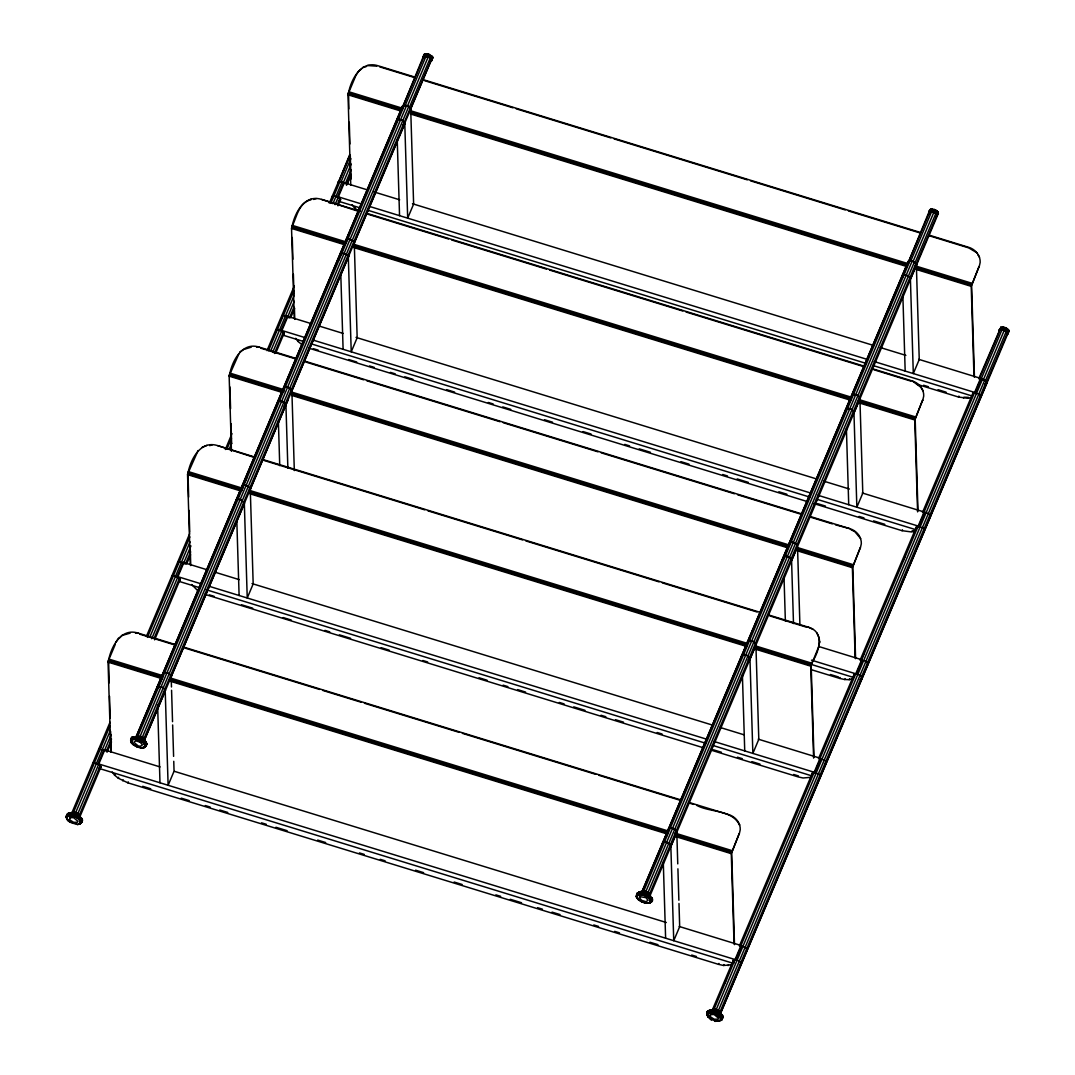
<?xml version="1.0" encoding="UTF-8"?>
<svg xmlns="http://www.w3.org/2000/svg" width="1075" height="1075" viewBox="0 0 1075 1075"><rect width="100%" height="100%" fill="white"/><g stroke="black" fill="none" stroke-linecap="round" stroke-linejoin="round"><path stroke-width="1.5" d="M430.806 57.674C432.204 58.493 432.405 60.966 430.349 61.006L431.035 60.334C432.58 56.693 422.502 56.008 427.689 54.583L431.518 55.739L430.443 55.887C436.087 55.819 427.729 67.429 432.647 57.338L431.478 55.725L430.618 57.902L426.453 56.008L424.853 56.384L425.324 53.777L424.235 54.408L423.348 57.781C422.663 55.86 424.894 52.205 426.829 54.623M427.38 53.79L432.647 57.338L431.438 59.098L432.593 57.123L430.618 61.114L431.72 60.469L431.707 59.286L428.576 56.881L424.518 55.967L423.227 57.647L424.477 55.618L428.817 56.411L431.841 59.219L430.685 61.006M930.238 211.52C928.867 206.978 929.028 216.895 928.746 212.272L930.359 209.37L932.213 209.114L931.232 211.103L933.543 211.453L937.239 213.952L936.715 216.357L938.394 213.535L937.87 211.963L934.363 209.571L932.2 210.122L932.213 209.114L936.446 210.619C940.491 216.021 933.799 213.092 931.259 211.305L928.8 212.393L908.16 262.717L929.835 211.493L933.947 212.071L937.185 214.624L937.319 215.86L916.518 265.108L915.51 265.861L937.185 214.624M424.101 55.658L425.243 53.871L429.61 54.516L428.482 57.056M423.254 57.512L424.477 55.618M423.819 57.983L423.389 56.612L424.491 55.9L430.564 57.929M424.235 55.578L425.431 53.75L424.02 55.766L424.061 54.543L425.485 53.763M431.922 59.112L431.881 60.334L430.457 61.127L431.841 59.219M1008.39 329.958L1008.82 331.517C1007.436 334.553 1009.64 326.666 1007.759 331.96L1007.181 334.271L1008.834 331.409L1007.02 328.601L1006.254 328.937C1011.897 328.117 1005.837 337.993 1007.288 332.283C1006.993 327.821 997.224 330.576 1000.516 329.81M337.94 183.502L349.697 154.625M432.593 57.123L431.411 58.95L432.661 57.217L432.593 58.561L431.411 59.232M423.846 56.962L423.537 57.795L423.604 56.787M423.295 57.741L424.518 55.967M652.243 898.377L652.028 900.702L649.784 901.804C652.901 900.433 653.264 897.235 650.375 900.366C647.741 895.945 641.748 893.822 636.884 895.435C634.935 897.665 641.99 903.094 636.4 896.94L637.139 893.312L639.558 892.102L647.123 893.674L652.297 898.485C654.93 905.096 639.034 902.651 649.045 903.202L651.571 901.737L651.826 899.654C653.237 894.83 631.67 891.336 639.45 894.064M645.9 896.241L647.123 893.674L643.146 892.277L639.464 892.129L637.179 893.244L639.383 892.223C641.856 888.944 652.485 897.356 648.225 894.696M641.493 901.629L645.242 903.134L649.327 902.839L651.571 901.737L651.49 900.084C648.601 895.273 642.084 892.707 636.709 894.373L636.454 896.456L638.254 898.969L641.493 901.629L645.47 903.027M110.819 752.339L108.051 662.106L108.817 659.069C111.827 645.591 121.529 627.706 138.151 633.108L175.064 644.462M190.315 564.845L187.547 474.613L188.3 471.576C191.323 458.098 201.025 440.213 217.634 445.614L254.56 456.969M231.448 451.325L229.15 376.143L229.902 373.092C232.926 359.628 242.627 341.743 259.236 347.144L296.149 358.486M294.308 318.657L291.54 228.424L292.306 225.374C295.316 211.909 305.018 194.024 321.627 199.426L360.152 211.264M291.943 227.483L292.319 225.965C296.902 216.518 298.863 202.543 310.957 199.762L310.944 199.171M350.759 185.008L348.004 94.775L348.757 91.738C351.78 78.26 361.469 60.388 378.091 65.777L415.004 77.131M734.05 943.89L731.282 853.657L739.17 833.743L731.685 852.73L734.494 944.629M813.6 758.077L810.778 666.164L811.531 663.127C818.814 652.565 825.533 632.1 808.346 627.182L768.222 614.846M855.149 657.927L852.381 567.694L860.269 547.766L852.771 566.753L855.593 658.653M917.593 511.875L914.771 419.976L922.659 400.048L915.174 419.035L917.983 510.947M973.99 376.559L971.222 286.34L979.11 266.412L971.625 285.399L974.447 377.298M714.432 1011.118L710.481 1009.936L707.807 1010.97C702.459 1015.364 719.336 1026.571 707.014 1014.934C706.665 1013.752 707.337 1011.857 708.022 1010.836C713.249 1008.793 726.136 1013.201 721.473 1020.256C708.25 1021.371 717.321 1022.097 721.809 1019.866L722.857 1016.775C722.938 1013.322 715.843 1013.201 718.113 1010.03L713.813 1008.941L712.429 1009.452L711.717 1011.468L733.432 960.056L737.141 960.042L740.944 962.367L741.011 964.705L739.452 965.068M644.597 892.693L645.107 891.188L649.219 893.218L650.214 894.615L649.69 896.698M715.896 1009.156L715.372 1010.863L712.107 1010.93L713.424 1009.882L717.724 1010.957L720.331 1013.631L720.008 1014.719L1007.772 333.761L1007.638 332.511L1004.399 329.958L1000.288 329.38L999.239 330.159L1000.126 329.393C1007.288 332.941 1010.863 327.096 1000.838 327.311L979.123 377.836M638.953 893.285L639.276 894.87L637.341 895.811L637.126 897.612L636.709 894.373L639.464 892.129L647.123 893.715M641.721 892.841L641.856 891.686L645.107 891.188M636.4 896.94L636.655 894.911C641.869 893.392 648.158 895.65 650.953 900.353L651.235 902.14L648.225 903.108L650.16 902.153L650.375 900.366L650.711 902.288L648.628 903.309L651.235 902.14L651.49 900.084M650.953 900.353L650.16 902.153M722.266 1018.831L722.83 1016.695C714.741 1006.308 707.457 1010.943 721.5 1018.562L720.962 1020.403L718.261 1021.035L719.027 1021.156M652.041 900.514L652.297 898.485M67.335 817.538C65.938 814.259 69.19 812.109 66.207 816.221L66.905 818.586C73.866 824.082 65.279 820.91 67.335 817.538L66.69 815.092L68.115 813.466L71.286 813.036L78.986 815.831L80.383 818.102C88.378 821.582 70.789 826.608 80.128 823.867L81.834 821.905L81.122 819.54L78.515 817.054L70.708 814.218L67.604 814.635C63.264 819.378 71.944 824.162 75.989 823.611M131.835 741.118C132.87 732.814 129.914 739.479 131.338 742.637C138.594 748.254 129.524 743.779 131.835 741.118L131.177 738.686L132.601 737.06L134.2 737.813M937.964 212.192L934.363 209.571L936.486 210.7L935.183 213.065L933.436 211.775L934.336 209.598L937.978 212.084L934.363 209.571L930.292 209.464M66.852 819.043L66.207 816.221L67.523 815.173L74.498 815.643L80.8 819.997L81.485 822.308L79.657 823.988L80.948 822.509C78.811 817.833 73.087 815.078 68.101 816.167L68.034 813.573L71.286 813.036M135.275 739.398C134.429 732.935 143.916 739.855 146.039 741.871L146.778 744.438L144.614 747.461C136.229 747.609 145.125 749.06 145.38 746.037C143.271 741.374 137.546 738.673 132.588 739.748L132.521 737.154C136.256 736.173 140.771 737.007 143.459 739.909L144.09 741.038L142.438 738.149L136.391 736.805L136.794 735.864L142.827 737.208L144.655 739.882L143.889 740.769M81.606 818.371L79.752 820.4L80.356 822.429L79.16 823.813L81.485 822.308C78.905 817.188 71.34 813.332 66.166 816.745L67.497 819.58L66.166 816.745L67.523 815.173M146.093 741.965L144.252 743.994L144.856 746.023L143.647 747.394L146.778 744.438L146.093 741.965L143.472 739.425L137.224 737.114L138.608 738.055M1007.047 328.775L1004.95 327.553L1007.02 328.601M73.651 813.802L71.958 813.775L72.294 812.283L76.231 812.552L78.341 813.627L80.168 816.301M929.23 213.697L928.76 212.138M933.543 211.453L937.158 214.073L933.436 211.775L929.526 211.211M999.548 330.388L1001.094 327.203L999.804 330.549M648.386 895.448L650.321 896.684L650.456 895.905L644.113 892.72L644.839 893.54M936.285 211.533L936.446 210.619L934.215 211.358M722.79 1016.614L720.613 1014.289L722.79 1016.614L720.962 1020.403L722.373 1017.904L717.415 1013.577L709.769 1011.656L707.31 1012.556L707.014 1014.934L708.801 1017.34L708.828 1015.311M720.546 1015.875L722.024 1018.334L720.411 1020.256L720.908 1018.562C718.181 1017.461 722.279 1011.158 722.857 1016.775L722.279 1018.697L722.83 1016.695L721.312 1014.357L714.082 1010.433M642.863 892.828L643.105 891.081M713.545 1010.688L713.813 1008.941M739.197 834.321L740.232 829.725C740.541 822.697 735.381 816.704 728.863 814.675L688.726 802.34M813.99 757.136L811.182 665.237L818.68 646.827L819.701 641.654M860.282 548.357L861.317 543.762C861.639 536.721 856.479 530.727 849.949 528.698L809.824 516.363M922.686 400.639L923.721 396.043C924.03 389.002 918.87 383.023 912.353 380.993L872.215 368.658M979.137 266.99L980.172 262.394C980.481 255.366 975.321 249.373 968.803 247.344L928.666 235.008M140.718 736.133C140.959 738.753 136.606 737.772 138.514 735.636M108.629 660.198L109.112 682.894M229.593 374.785L238.811 354.065M74.215 816.583C73.624 811.343 82.049 815.817 77.507 818.263M76.231 812.552L75.586 814.232L71.152 813.157L70.775 815.817M138.715 740.164L139.723 737.504L143.472 739.587L141.994 741.844M1001.846 329.152L1002.773 327.002L1004.897 328.171L1003.418 327.862M145.622 743.134L146.321 745.486L144.937 747.085C139.898 749.073 134.2 746.453 131.405 742.167L130.693 739.815L132.091 738.216C136.861 736.509 151.36 742.046 144.144 747.582L145.972 745.902L145.3 743.577L138.998 739.224L132.023 738.753L130.693 739.815L131.338 742.637M707.807 1010.97L706.812 1013.994L708.25 1016.923M1006.254 330.657L1008.041 333.371L1007.06 334.298L1007.49 332.162L1003.942 330.092L1004.95 327.553M721.473 1020.256L722.024 1018.334L720.089 1016.251L713.37 1012.596L707.538 1013.093L706.759 1014.491L708.412 1017.246M707.498 1015.19L707.982 1013.497L710.132 1012.704L713.383 1013.04M711.395 1019.436L706.812 1013.994L707.31 1012.556M430.04 60.899L431.707 59.286L143.727 741.884M160.094 766.932L104.033 749.705L98.094 763.761L100.983 766.824L99.693 768.101M207.179 569.79L183.153 562.4L177.2 576.469L180.103 579.532L178.799 580.809M311.172 323.602L287.146 316.211L281.193 330.28L284.096 333.344L282.792 334.621M367.623 189.953L343.597 182.562L337.658 196.631L340.547 199.695L339.257 200.971M643.146 892.277L642.407 895.018M109.475 658.115L115.307 644.301M198.069 450.586L187.991 473.255L188.662 497.067M361.509 68.921L358.539 71.34L355.906 75.438L348.582 92.867L348.851 108.884M71.756 813.13L110.013 722.252M146.496 636.198L189.684 533.643M225.347 449.511L231.945 433.601M266.99 350.652L294.322 285.95M329.286 203.162L338.37 181.971L342.078 181.957L344.255 182.938L335.078 204.667M338.585 181.971L349.644 155.808M337.993 182.32L339.163 181.675L350.222 155.512M100.835 746.803L98.873 751.438L98.792 749.1L104.692 750.068M72.67 814.272L110.161 725.531M147.396 637.381L189.845 536.882M226.919 449.135L231.461 438.385M268.441 350.826L293.838 290.72M330.751 203.336L339.928 181.608M74.014 812.055L73.57 813.56M339.163 181.675L341.138 181.729L350.893 158.643M74.833 814.622L110.362 730.53M150.218 636.185L190.06 541.84M229.069 449.498L231.662 443.343M270.604 351.176L294.053 295.679M332.901 203.686L342.078 181.957M351.176 164.005L343.382 182.468L341.138 181.729M77.01 815.603L111.222 734.601M151.736 638.711L190.947 545.898M272.781 352.157L294.281 301.255M78.341 813.627L77.427 815.173M345.303 183.691L351.149 169.85M78.623 816.946L100.365 765.481L94.412 762.807L92.853 763.169L92.934 765.507M106.304 751.412L111.531 739.036M154.007 638.51L179.485 578.189L173.532 575.515L171.973 575.878L172.04 578.216M190.611 551.838L185.424 564.12L179.471 561.446L177.912 561.808L177.993 564.147M274.394 353.5L283.478 332L277.525 329.313L275.966 329.689L276.033 332.027M293.959 307.195L289.417 317.931L283.464 315.257L281.905 315.62L281.986 317.958M337.335 204.478L339.928 198.351L333.989 195.677L332.417 196.04L332.498 198.378M77.615 815.038L78.972 816.328L79.778 814.998M346.365 185.088L350.92 174.311M79.241 818.29L100.983 766.824L100.365 765.481M107.03 752.204L111.504 741.938M154.612 639.853L180.103 579.532L179.485 578.189M186.687 563.932L190.584 554.727M275.657 353.312L284.096 333.344L283.478 332M290.68 317.743L294.563 308.538M337.953 205.822L340.547 199.695L339.928 198.351M346.956 184.725L350.867 175.494M731.618 964.799L723.582 965.484L718.57 964.369L127.858 782.815L118.25 778.192L114.595 775.156L114.998 774.215M301.739 344.511L298.084 341.474L298.487 340.533M358.203 210.875L354.535 207.824L354.938 206.884M118.25 778.192L118.653 777.265M136.337 736.187L402.305 106.546L404.415 105.189L408.755 106.519L410.986 109.22L410.435 110.201M402.534 107.312L423.201 56.841L424.208 56.088L428.32 56.652L431.559 59.219L430.685 61.208M136.243 736.711L402.856 105.565M157.098 688.645L163.037 674.576M237.4 498.531L242.157 487.284M278.412 401.472L283.155 390.212M340.802 253.754L345.559 242.493M396.662 121.515L402.601 107.446M403.179 105.767L424.208 56.088M159.208 684.869L160.981 680.65M245.073 481.6L247.022 476.991M338.585 260.217L340.533 255.608L340.466 253.27L346.352 254.237L348.582 256.925L348.045 257.919M137.17 737.853L404.415 105.189M402.399 106.076L405.275 105.256L426.076 56.021M139.333 738.216L406.578 105.538M431.559 59.219L409.884 110.443L410.757 108.454L407.519 105.888L428.32 56.652M122.819 780.84L123.222 779.899M140.22 742.22L135.893 740.89L133.784 742.247L138.191 745.916L140.355 746.265L142.451 744.908L140.22 742.22L408.755 106.519M142.827 737.208L141.927 738.753M409.521 107.07L430.322 57.822M143.123 740.527L410.368 107.863M144.265 738.579L143.459 739.909M169.084 680.408L171.167 677.075L171.476 686.979M286.232 403.071L287.415 400.263M143.835 741.36L165.469 690.419L163.239 687.718L158.912 686.388L157.353 686.764L157.42 689.088M169.689 680.153L244.589 503.113L240.182 499.445L236.46 499.458L235.922 500.453M288.019 400.007L249.991 490.039L250.529 489.058L248.298 486.357L243.971 485.027L242.412 485.403L242.48 487.727M349.227 255.111L291.58 391.569L292.131 390.574L287.724 386.906L284.002 386.919L284.082 389.257M396.984 121.959L396.917 119.621L398.476 119.258L402.816 120.588L405.047 123.289L353.984 243.85L354.522 242.856L352.304 240.168L347.964 238.838L346.405 239.201L346.472 241.539M127.858 782.815L128.261 781.874M641.332 893.11L907.945 261.964L910.041 260.607L912.205 260.956L916.612 264.625L649.999 895.771M641.883 892.116L908.483 260.97M663.329 842.652L668.072 831.392M741.844 656.758L747.783 642.689M783.447 558.288L789.386 544.219M845.837 410.569L851.776 396.5M902.892 275.522L907.636 264.262M666.621 836.068L668.395 831.848M785.543 554.512L783.769 558.731L783.688 556.393L787.411 556.38L791.2 558.704L791.267 561.043M889.012 309.573L890.96 304.964M642.796 893.271L910.041 260.607M908.026 261.48L910.915 260.661L931.702 211.426M644.96 893.621L912.205 260.956M916.518 265.108L916.397 263.859L913.145 261.306L933.947 212.071M647.352 891.968L646.586 893.594M647.137 894.602L914.382 261.937M915.161 262.475L935.949 213.24M649.219 893.218L648.453 894.602M648.749 895.945L915.994 263.281M857.232 403.73L858.414 400.921M649.649 895.771L650.214 894.615M678.983 903.511L679.682 926.637L673.743 940.706L670.854 846.549L676.807 832.48L675.906 833.004M755.913 645.188L758.802 739.331L752.863 753.4L749.974 659.257L755.913 645.188L755.013 645.699M793.498 623.554L791.576 560.787L797.516 546.718L799.894 624.347M853.967 413.069L859.906 399L862.795 493.143L856.856 507.212L853.967 413.069L853.066 413.579M916.37 265.35L910.418 279.419L913.307 373.562L919.246 359.507L916.37 265.35L915.47 265.874M718.57 964.369L718.973 963.428M810.778 669.523L839.669 678.406L840.059 677.465M813.775 503.557L902.059 530.687L902.462 529.747M916.787 384.218L958.524 397.038L958.913 396.097M723.582 965.484L723.986 964.544M839.669 678.406L844.681 679.521L845.071 678.58M963.536 398.153L963.926 397.213L968.414 397.36L968.024 398.301L958.524 397.038M728.084 965.632L728.474 964.692M844.681 679.521L849.169 679.669L849.572 678.728M739.372 945.987L812.539 772.764L818.438 773.731L820.05 775.075L820.131 777.413M818.492 758.695L854.141 674.294L857.863 674.267L861.653 676.592L861.72 678.93L860.161 679.306M924.124 531.211L924.043 528.873L922.431 527.543L916.545 526.575L860.081 660.225L865.98 661.179L867.592 662.523L867.659 664.861M922.484 512.506L972.996 392.926L978.895 393.893L980.507 395.237L980.575 397.575M915.497 530.177L915.107 531.117L911.573 531.95L902.059 530.687M985.963 383.748L986.837 381.759L985.614 380.362L979.486 378.615L1000.288 329.38M724.55 983.585L726.472 979.043M862.096 657.954L864.045 653.345M902.987 561.163L904.935 556.554M713.249 1011.158L980.494 378.494L982.657 378.843L987.065 382.512L930.708 515.61M734.037 962.945L732.989 960.526L735.649 959.72L741.589 945.651L679.118 926.448M812.149 774.349L813.049 772.535L814.756 772.428L820.695 758.359L758.224 739.157M853.738 675.879L854.652 674.065L856.358 673.958L862.298 659.889L819.043 646.599M916.142 528.161L917.042 526.347L918.749 526.239L924.702 512.17L862.217 492.968M972.593 394.512L973.507 392.697L975.213 392.59L981.152 378.521L918.682 359.319M981.354 378.548L1002.155 329.313M715.413 1011.508L982.657 378.843M983.598 379.193L1004.399 329.958M717.589 1012.489L984.834 379.824M985.614 380.362L1006.402 331.127M718.113 1010.03L719.887 1011.32L718.853 1012.771M719.202 1013.832L986.447 381.168M986.622 382.203L1007.638 332.511M719.914 1014.652L930.614 516.161L928.383 513.474L924.043 512.13M80.128 823.867L82.237 820.601L81.068 819.473M133.905 745.069L137.533 747.125L140.489 747.192M337.819 182.965L338.37 181.971M340.547 199.695L338.437 201.052M283.545 334.338L284.096 333.344M179.552 580.527L180.103 579.532M100.983 766.824L98.873 768.182M162.742 673.676L164.851 672.318L169.192 673.649L171.422 676.35L170.871 677.331M916.061 265.619L916.612 264.625M910.122 279.688L910.055 277.35L906.265 275.025L902.543 275.039L902.61 277.377M845.541 409.669L847.651 408.312L851.991 409.642L854.208 412.343L853.671 413.324M859.61 399.255L859.543 396.917L855.754 394.606L852.032 394.619L852.099 396.957M797.22 546.973L797.139 544.635L793.35 542.311L789.628 542.324L789.708 544.662M747.488 641.802L749.598 640.431L753.938 641.775L756.168 644.462L755.618 645.457M662.428 843.163L664.538 841.792L668.878 843.136L671.109 845.823L670.558 846.818M972.996 392.926L973.063 395.264M916.545 526.575L916.612 528.913M854.141 674.294L854.208 676.618M812.001 773.758L812.539 772.764M733.432 960.056L733.499 962.394M746.95 950.636L746.883 948.298L740.93 945.624M929.539 213.871L929.767 211.748L933.449 211.721L937.024 214.153L936.647 216.344M71.152 813.157L75.64 814.03M1000.046 329.192L999.239 330.159L1001.51 329.407L1006.308 331.207C1010.379 334.553 1002.276 326.155 1000.046 329.192L999.226 329.944M636.964 895.3L636.642 897.37L636.655 894.911L638.859 893.822M719.592 1013.967L720.331 1013.631M936.822 216.33L938.341 213.293L937.602 214.18M716.85 1014.397L718.154 1011.911L714.19 1010.312M79.335 817.551L79.389 815.938M932.2 210.122L930.547 209.356L929.526 210.377L929.956 211.721M71.864 813.493L77.803 814.81L81.579 818.492L82.305 820.762L80.894 822.456L82.291 820.682L81.552 818.277L77.938 814.568L71.904 813.224M82.305 820.762L80.921 822.321L82.237 820.601M999.32 330.24L1000.126 329.393M144.614 747.461L146.321 745.486L145.3 743.577M132.023 738.753L130.653 740.326L131.553 743L130.653 740.326C135.826 736.913 143.392 740.782 145.972 745.902L144.856 746.023M132.198 739.318L130.908 740.809L131.997 743.161L130.908 740.809L132.588 739.748L131.392 741.132M67.698 815.737L66.408 817.228L67.067 819.419M131.123 738.753L132.722 737.033L131.258 738.632L133.045 738.512M66.637 815.173L68.222 813.439L70.762 813.654L68.222 813.439L66.757 815.038L68.545 814.931M136.014 736.751L136.794 735.864M66.892 817.538L68.101 816.167L66.408 817.228L67.497 819.58M71.528 813.157L72.294 812.283M145.367 745.754L146.805 744.357L146.039 741.871M80.437 823.49L81.834 821.905L80.8 819.997M1006.536 334.083L1007.933 333.425L1007.678 332.067M1007.006 334.285L1007.557 332.148L1007.262 334.164L1008.108 333.29L1007.759 331.96M936.419 216.263C939.026 215.04 934.739 212.272 933.49 211.587L937.239 213.952M251.254 347.171L243.649 349.482L239.671 352.116M119.58 637.865L122.537 634.868M929.835 211.493L928.961 213.482M1006.764 334.513L1007.772 333.761M936.809 215.376L936.97 214.18L933.449 211.721M424.464 55.752L423.308 56.518L424.464 55.752L428.764 56.545M715.13 1020.901L711.381 1019.234M430.349 61.006L431.599 60.469L431.398 59.394L428.576 56.881L424.585 56.196L423.389 56.612L423.537 57.795M431.371 58.883L432.58 58.332M409.844 110.456L410.731 109.946L413.62 204.089L407.68 218.158L404.791 124.015L403.891 124.525M347.44 258.175L348.34 257.664L351.229 351.807L357.169 337.738L354.28 243.595M285.05 405.893L285.937 405.369L287.872 468.136M243.447 504.363L244.347 503.852L247.237 597.996L253.176 583.927L250.287 489.783M164.327 691.655L165.227 691.144L168.117 785.288L174.056 771.218L173.76 761.315M790.676 561.298L791.576 560.787M749.073 659.768L749.974 659.257M669.953 847.06L670.854 846.549M638.967 894.413L637.341 895.811M637.139 893.312L639.464 892.129M642.648 892.304L641.426 892.895L644.718 892.129L649.824 895.556M649.811 901.656L652.055 900.608M648.816 898.203L650.456 895.905M366.185 66.623L362.49 67.537M123.786 634.949L130.156 633.148M929.082 212.837L929.767 211.748L931.797 211.56L935.183 213.065M707.377 1012.032L709.876 1011.118L713.639 1011.494L717.657 1013.067L722.373 1017.904M711.999 1010.661L713.357 1010.164M712.107 1010.93L713.41 1010.46M719.027 1014.289L720.72 1012.704L719.887 1011.32M402.937 124.646L404.496 124.27M284.082 406.001L286.192 404.643L283.961 401.956L278.062 400.988L278.129 403.327M978.935 378.857L980.494 378.494M984.955 383.869L986.514 383.506M968.024 398.301L971.558 397.468M163.373 691.776L164.932 691.4M911.963 531.01L914.328 530.459M748.119 659.889L750.216 658.532L747.985 655.844L743.658 654.5L741.548 655.857L742.167 657.215M849.169 679.669L852.703 678.836M824.512 763.707L826.07 763.344L825.99 761.006L820.05 758.332M811.114 777.306L803.079 777.991L798.067 776.876L711.395 750.229M674.939 833.112L677.048 831.754L674.818 829.067L670.477 827.737L668.381 829.094L668.986 830.438M929.499 211.358L931.272 210.955M936.553 212.151L937.87 211.963M376.774 66.153L367.395 65.535M313.645 199.453L316.319 198.566M209.652 445.655L212.326 444.768M979.446 378.628L981.152 378.521M860.591 659.996L862.298 659.889M739.882 945.758L741.589 945.651M141.309 739.036L142.451 739.009M720.908 1018.562L720.089 1016.251M715.359 1010.648L710.306 1010.057L710.132 1012.704M712.282 1010.392L714.808 1010.675M80.356 822.429L80.302 820.306M1001.51 329.407L1005.743 331.046M717.993 1012.838L719.511 1013.053M256.603 347.292L259.236 347.144M135.504 633.269L138.151 633.108M138.043 736.859L142.29 738.404L146.079 742.086L146.805 744.357L145.38 746.037L144.789 743.9M137.519 746.977L141.564 747.864M69.405 821.488L77.078 824.27M1002.639 327.109L1004.91 327.647M1001.846 329.004L1004.117 329.541M1001.86 329.205L1006.16 330.777M1002.034 329.635L1003.942 330.092M431.035 60.334L431.398 59.394L430.134 58.117M405.275 105.256L407.519 105.888M910.915 260.661L913.145 261.306M423.026 79.59L920.643 232.536M379.703 66.865L415.031 77.709M424.652 80.679L512.936 107.809M516.148 108.79L610.855 137.909M614.067 138.89L747.3 179.847M750.511 180.828L845.219 209.934M848.43 210.928L919.058 232.63M928.692 235.586L968.817 247.922L977.215 252.961M348.757 91.738L403.232 108.481M409.642 110.443L907.905 263.59M915.913 266.049L971.988 283.289M348.367 92.826L401.23 109.072M410.852 112.028L907.502 264.692M915.524 267.151L971.598 284.378M348.085 93.942L400.962 110.188M410.569 113.144L907.233 265.794M916.841 268.75L971.316 285.493M348.004 94.775L400.868 111.034M410.475 113.977L907.139 266.64M916.76 269.597L971.222 286.34M398.476 119.258L402.816 120.588M904.102 274.663L908.442 276.006M374.033 191.928L399.658 199.802M412.477 203.739L873.827 345.532M880.237 347.507L905.862 355.382M337.658 196.631L361.684 204.022M369.692 206.481L867.874 359.601M874.284 361.576L975.213 392.59M339.391 201.509L360.219 207.918M368.228 210.377L866.41 363.498M872.819 365.46L972.136 395.99M366.575 213.24L864.192 366.185M358.566 211.358L321.627 199.426M366.602 213.831L448.463 238.986M451.675 239.98L546.382 269.086M549.594 270.067L682.827 311.024M686.025 312.005L864.206 366.777M873.841 369.733L910.753 381.074M923.6 385.253L928.41 386.731M938.045 389.688L946.067 392.16M347.964 238.838L352.304 240.168M853.59 394.243L857.931 395.573M292.306 225.374L345.169 241.633M354.79 244.589L851.44 397.239M859.462 399.698L915.537 416.939M291.916 226.476L346.378 243.219M354.387 245.678L851.051 398.328M859.059 400.8L915.134 418.027M291.634 227.591L344.497 243.837M354.118 246.793L850.782 399.443M858.791 401.902L914.865 419.143M291.54 228.424L344.417 244.67M354.024 247.626L850.688 400.276M858.697 402.749L914.771 419.976M342.025 252.907L346.352 254.237M847.651 408.312L851.991 409.642M319.181 326.061L343.207 333.452M356.027 337.389L815.764 478.697M823.772 481.157L849.411 489.031M281.193 330.28L305.233 337.671M313.242 340.13L811.423 493.25M817.833 495.226L918.749 526.239M282.94 335.158L303.755 341.554M311.763 344.013L809.959 497.147M816.368 499.109L915.685 529.639M313.349 348.676L318.173 350.168M348.663 359.534L356.698 362.006M369.531 365.957L374.355 367.435M390.4 372.367L395.224 373.845M404.845 376.801L412.881 379.273M446.582 389.634L454.604 392.093M488.319 402.467L493.129 403.945M502.764 406.901L510.786 409.373M544.501 419.734L552.523 422.193M583.026 431.572L591.048 434.031M624.763 444.392L629.574 445.883M639.208 448.839L650.442 452.293M680.945 461.659L688.968 464.131M722.682 474.492L727.493 475.97M737.127 478.926L748.361 482.393M778.864 491.759L786.887 494.231M817.39 503.597L825.412 506.07M859.113 516.43L863.937 517.908M873.572 520.864L884.806 524.318M807.352 501.582L308.834 348.139M304.185 360.958L801.789 513.904M260.862 348.219L265.673 349.697M268.884 350.692L294.563 358.58M305.811 362.033L363.592 379.797M366.803 380.778L500.036 421.736M503.248 422.717L597.955 451.822M601.167 452.817L734.386 493.761M737.598 494.755L801.816 514.482M809.838 516.954L832.305 523.861M835.517 524.842L849.949 528.698M285.56 386.557L289.901 387.887M791.2 541.961L795.527 543.292M229.902 373.092L282.779 389.338M292.387 392.294L789.05 544.958M797.059 547.417L853.133 564.644M229.513 374.194L283.988 390.937M291.997 393.396L788.66 546.046M796.669 548.505L852.744 565.746M229.23 375.309L283.706 392.039M291.715 394.512L788.378 547.162M796.387 549.621L852.462 566.861M229.15 376.143L282.013 392.388M291.634 395.345L786.685 547.497M797.905 550.951L852.381 567.694M279.621 400.626L283.961 401.956M785.247 556.03L789.587 557.361M262.582 459.428L760.2 612.374M254.573 457.547L217.634 445.614M262.596 460.019L424.732 509.846M427.931 510.84L522.638 539.946M525.85 540.927L659.082 581.884M662.294 582.865L757.002 611.971M769.848 615.921L806.761 627.263M243.971 485.027L248.298 486.357M749.598 640.431L753.938 641.775M811.504 660.171L856.358 673.958M188.3 471.576L242.775 488.319M249.185 490.281L747.447 643.428M755.456 645.887L811.531 663.127M187.91 472.664L240.787 488.91M250.394 491.866L747.058 644.516M755.067 646.989L811.141 664.216M811.638 664.552L853.281 677.357M187.641 473.779L242.117 490.523M250.126 492.982L746.776 645.632M754.798 648.104L810.873 665.331M187.547 474.613L240.424 490.858M250.032 493.815L746.695 646.478M754.704 648.937L810.778 666.164M830.438 674.509L838.46 676.968M238.018 499.096L242.359 500.426M743.658 654.5L747.985 655.844M215.188 572.249L239.214 579.64M252.034 583.577L713.37 725.37M719.78 727.345L743.806 734.736M177.2 576.469L201.227 583.859M209.249 586.318L707.431 739.439M713.84 741.414L814.756 772.428M178.947 581.347L199.762 587.743M206.172 589.718L705.966 743.336M712.376 745.298L811.692 775.827M209.356 594.878L214.167 596.356M241.458 604.741L252.692 608.195M283.195 617.574L291.217 620.033M324.932 630.393L329.743 631.872M339.377 634.841L350.611 638.295M381.114 647.661L389.137 650.133M422.851 660.493L427.662 661.972M479.033 677.761L487.056 680.22M503.113 685.165L507.924 686.643M517.559 689.599L525.581 692.072M559.296 702.432L564.106 703.91M573.741 706.866L584.975 710.32M601.032 715.251L605.843 716.729M615.478 719.699L623.5 722.158M657.201 732.518L662.025 733.997M713.383 749.786L721.419 752.258M737.463 757.19L742.288 758.668M751.909 761.637L759.944 764.097M793.646 774.457L798.47 775.935M703.359 747.77L204.841 594.327M183.086 646.922L680.703 799.867M139.763 634.183L175.077 645.04M184.712 647.997L319.544 689.451M322.755 690.432L361.281 702.271M364.492 703.265L459.2 732.371M462.411 733.352L595.644 774.309M598.856 775.29L680.717 800.458M688.739 802.918L693.563 804.396M696.775 805.39C709.997 812.66 732.169 809.408 739.573 825.103L739.56 824.512M164.851 672.318L169.192 673.649M670.477 827.737L674.818 829.067M108.817 659.069L163.279 675.812M169.689 677.774L667.951 830.921M675.973 833.38L732.048 850.621M108.427 660.157L162.889 676.901M170.898 679.36L667.562 832.01M677.183 834.966L731.645 851.709M108.145 661.273L161.008 677.519M170.629 680.475L667.293 833.125M676.901 836.081L731.376 852.824M108.051 662.106L162.527 678.849M170.535 681.308L667.199 833.972M676.807 836.914L731.282 853.657M158.912 686.388L163.239 687.718M664.538 841.792L668.878 843.136M174.513 771.366L666.298 922.511M98.094 763.761L735.649 959.72M99.827 768.638L732.572 963.119M142.706 786.309L150.728 788.781M181.232 798.147L189.254 800.62M205.312 805.551L210.122 807.029M219.757 809.999L227.779 812.458M261.494 822.818L266.304 824.297M275.939 827.266L287.173 830.72M317.676 840.086L325.698 842.558M359.413 852.918L364.223 854.397M380.281 859.328L385.092 860.806M415.595 870.186L423.617 872.658M454.12 882.024L462.143 884.497M495.844 894.857L500.668 896.335M510.303 899.291L521.536 902.745M537.581 907.676L542.405 909.168M552.026 912.124L560.062 914.583M593.763 924.957L598.587 926.435M614.631 931.367L619.455 932.845M649.945 942.224L657.981 944.683M691.682 955.043L696.493 956.522M427.259 53.911L429.557 54.664M643.025 892.411L647.083 893.822M923.049 390.83L920.791 387.202L912.353 380.993M851.145 529.841L854.706 531.52L860.658 538.548M134.012 744.652L136.552 745.956M78.972 816.006L72.724 813.52L74.108 814.46M69.512 821.072L72.052 822.362M343.597 182.562L345.088 183.516M287.146 316.211L288.637 317.165M183.153 562.4L184.645 563.354M104.033 749.705L105.525 750.646M646.693 893.419L652.283 898.606M647.123 893.674L650.321 896.684M197.746 590.699L191.713 584.504M707.538 1013.093L707.014 1014.934L708.801 1017.34M937.024 214.153L933.53 212.003L928.854 212.433L931.232 211.103M75.398 814.138L81.552 818.277L82.291 820.857M352.157 204.667L354.535 207.824M295.706 338.316L298.084 341.474M112.217 771.998L114.595 775.156M721.312 1014.357L722.83 1016.856M720.156 1013.846C719.618 1011.024 710.306 1007.866 710.642 1010.822M977.995 254.95L979.5 257.18M819.728 642.232L819.069 637.609L816.772 632.799M907.945 261.964L908.563 263.308M929.754 210.23L930.036 211.614M143.714 739.748L144.09 741.038M79.214 816.167L79.604 817.443M1000.422 329.393L1000.919 327.217L1000.341 329.514M1006.952 332.229L1007.235 333.344M423.201 56.841L423.335 58.077M902.852 295.087L905.177 371.077M846.401 428.737L848.726 504.713M813.09 629.413L808.346 627.182M784.051 578.108L785.368 621.054M742.395 674.925L744.733 750.901M676.807 832.48L677.761 863.87M677.908 868.815L678.876 900.205M663.288 862.217L665.613 938.206M397.226 139.683L399.551 215.658M349.268 122.241L349.926 143.969M350.289 155.66L351.014 179.055M340.762 273.332L343.1 349.308M292.252 237.508L292.911 259.236M293.381 274.273L293.986 294.322M294.402 307.692L294.765 319.382M291.889 391.3L294.322 470.581M278.371 421.037L279.742 465.636M236.823 521.173L239.107 595.496M229.902 386.893L230.574 408.621M231.031 423.657L231.649 443.706M206.951 445.373L202.033 447.375M189.079 510.437L189.737 532.165M190.154 545.522L190.759 565.584M171.57 690.284L172.537 721.674M172.645 724.98L173.599 756.357M157.608 705.16L159.987 782.788M118.572 638.08L115.939 642.178M109.529 696.264L110.201 717.979M110.604 731.349L111.222 751.398M707.887 1010.863L707.363 1012.798L707.887 1010.863M69.835 817.672L69.915 820.01L73.705 822.321L77.413 822.308L77.964 821.327L73.557 817.645L69.835 817.672M639.961 896.657L639.41 897.652L641.641 900.339L645.981 901.67L648.091 900.312L645.86 897.625L639.961 896.657M710.414 1014.545L710.481 1016.883L714.27 1019.207L717.993 1019.194L718.53 1018.2L714.123 1014.531L710.414 1014.545M1008.807 331.302L1008.001 332.256L1008.444 329.985L1007.96 332.108L1008.807 331.302M1007.544 333.398L1006.858 334.164L1007.812 333.438L1007.288 332.283L1007.544 333.398M641.6 901.723L638.174 899.412L641.6 901.723"/></g></svg>
